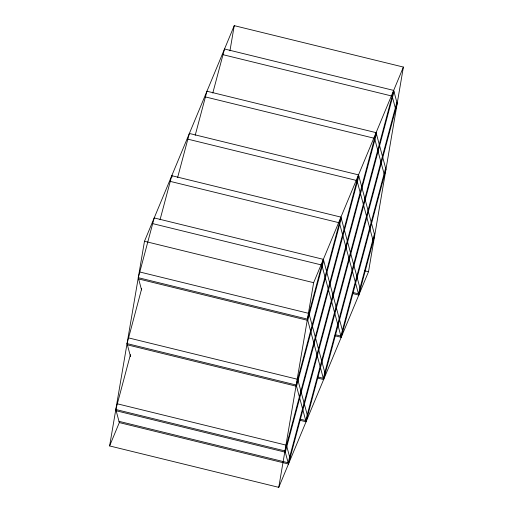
<?xml version="1.0" encoding="UTF-8"?>
<svg xmlns="http://www.w3.org/2000/svg" width="513" height="513" viewBox="0 0 513 513"><rect width="100%" height="100%" fill="white"/><g stroke="black" fill="none" stroke-linecap="round" stroke-linejoin="round"><path stroke-width="0.77" d="M109.609 445.932L144.486 241.27L234.242 25.65L403.391 67.068L368.514 271.73L278.758 487.35L109.609 445.932L119.446 422.302M229.946 50.838L234.242 25.65M278.758 487.35L313.635 282.689L403.391 67.068M141.562 289.935L138.279 277.693L154.201 217.929L323.357 259.347L342.735 331.61M130.539 356.618L127.051 343.601L141.684 288.665M160.03 219.795L171.784 175.696L340.933 217.114L360.312 289.377M376.427 133.893L288.473 464.009L119.324 422.59L115.816 409.502L130.443 354.605M177.62 177.536L189.368 133.457L358.516 174.882L374.721 235.307L358.799 295.071L352.591 293.551M195.203 135.291L206.944 91.224L376.093 132.649L385.949 169.399L341.216 337.304L335.008 335.784M212.786 93.058L224.527 48.992L393.676 90.41L397.184 103.498L323.632 379.543L317.425 378.023M323.632 379.543L307.428 319.118L323.357 259.347M323.69 260.598L307.762 320.362L138.613 278.944M299.849 420.256L306.056 421.776L296.2 385.019L340.933 217.114M341.267 218.358L296.533 386.27L127.384 344.845M288.473 464.009L284.965 450.927L358.516 174.882M358.85 176.126L285.299 452.171L116.15 410.753M376.093 132.649L288.139 462.758L118.99 421.34M393.676 90.41L305.722 420.525L300.291 419.198M306.056 421.776L394.01 91.66M396.85 102.247L323.299 378.293L317.868 376.965M385.616 168.155L340.882 336.06L335.451 334.733M374.387 234.056L358.459 293.827L353.027 292.493M223.008 54.692L392.156 96.111L395.664 109.192M205.424 96.925L374.573 138.343L384.436 175.1M187.848 139.158L356.997 180.576L373.201 241.007M170.265 181.39L339.414 222.815L358.799 295.071M364.634 270.781L368.514 271.73M152.688 223.623L321.837 265.048L341.216 337.304M144.486 241.27L313.635 282.689M139.799 271.999L308.948 313.417L325.152 373.842M138.279 277.693L307.428 319.118M128.564 337.9L297.72 379.319L307.576 416.075M127.051 343.601L296.2 385.019M117.336 403.808L286.485 445.226L289.992 458.308M115.816 409.502L284.965 450.927M171.784 175.696L172.118 176.94"/></g></svg>
